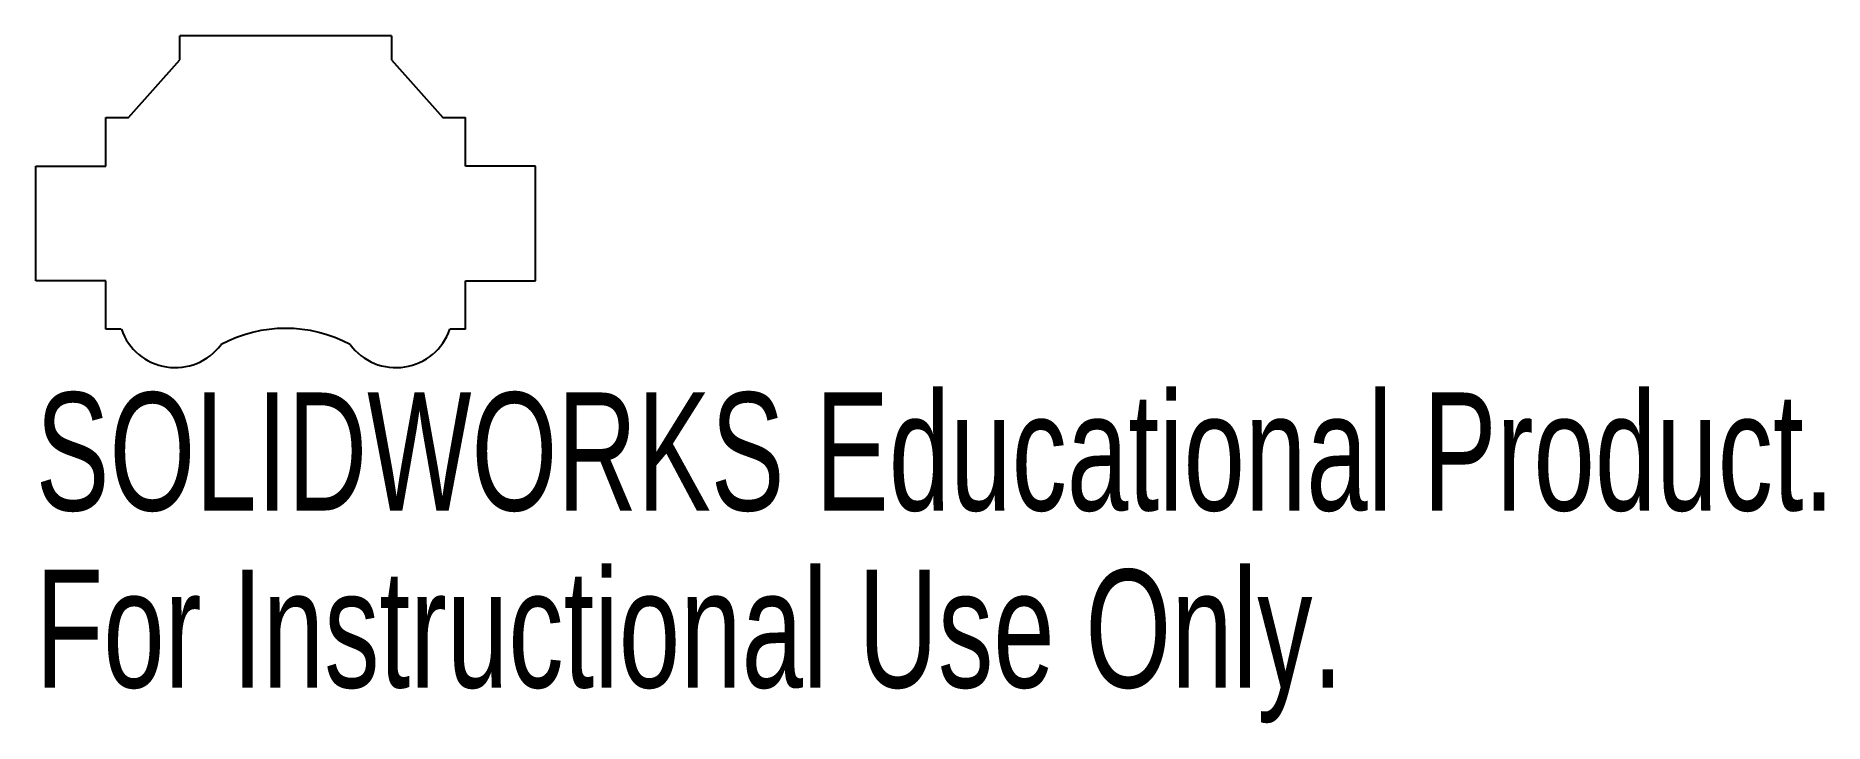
# Model space of a CAD drawing. Header units: inches. Extents: x -0.4 to 2.48, y -0.81 to 0.3.
import ezdxf

# ---------------------------------------------------------------- set-up
doc = ezdxf.new("R2010")
doc.units = ezdxf.units.IN
doc.header["$MEASUREMENT"] = 0
doc.styles.add('SLDTEXTSTYLE0', font='TXT', dxfattribs={"width": 0.7})

msp = doc.modelspace()

# ---------------------------------------------------------------- linework, layer by layer
at = {"color": 7, "linetype": 'Continuous'}
for p, q in [((-0.1705, 0.2639), (-0.1705, 0.3025)), ((0.1705, 0.3025), (-0.1705, 0.3025)), ((0.1705, 0.3025), (0.1705, 0.2639)), ((-0.2535, 0.1705), (-0.1705, 0.2639)), ((0.1705, 0.2639), (0.2535, 0.1705)), ((-0.29, 0.0925), (-0.29, 0.1705)), ((-0.29, 0.1705), (-0.2535, 0.1705)), ((0.2535, 0.1705), (0.29, 0.1705)), ((0.29, 0.0925), (0.29, 0.1705)), ((-0.403, -0.0925), (-0.403, 0.0925)), ((-0.403, 0.0925), (-0.29, 0.0925)), ((0.403, 0.0925), (0.29, 0.0925)), ((0.403, -0.0925), (0.403, 0.0925)), ((-0.29, -0.0925), (-0.403, -0.0925)), ((-0.29, -0.1705), (-0.29, -0.0925)), ((0.29, -0.0925), (0.403, -0.0925)), ((0.29, -0.1705), (0.29, -0.0925)), ((-0.265, -0.1705), (-0.29, -0.1705)), ((0.29, -0.1705), (0.265, -0.1705))]:
    msp.add_line(p, q, dxfattribs=at)
for centre, radius, start, end in [((-0.178, -0.1405), 0.092, 199.0314, 323.3848), ((0, -0.3892), 0.22, 61.7426, 118.2574), ((0.178, -0.1405), 0.092, 216.6152, 340.9686)]:
    msp.add_arc(centre, radius, start, end, dxfattribs=at)

# ---------------------------------------------------------------- texts
at = {"color": 7, "linetype": 'Continuous', "char_height": 0.1903, "attachment_point": 1, "style": 'SLDTEXTSTYLE0'}
for s, insert in [('SOLIDWORKS Educational Product.', (-0.403, -0.2726)), ('For Instructional Use Only.', (-0.403, -0.5581))]:
    msp.add_mtext(s, dxfattribs=dict(at, insert=insert))

doc.saveas('drawing.dxf')
